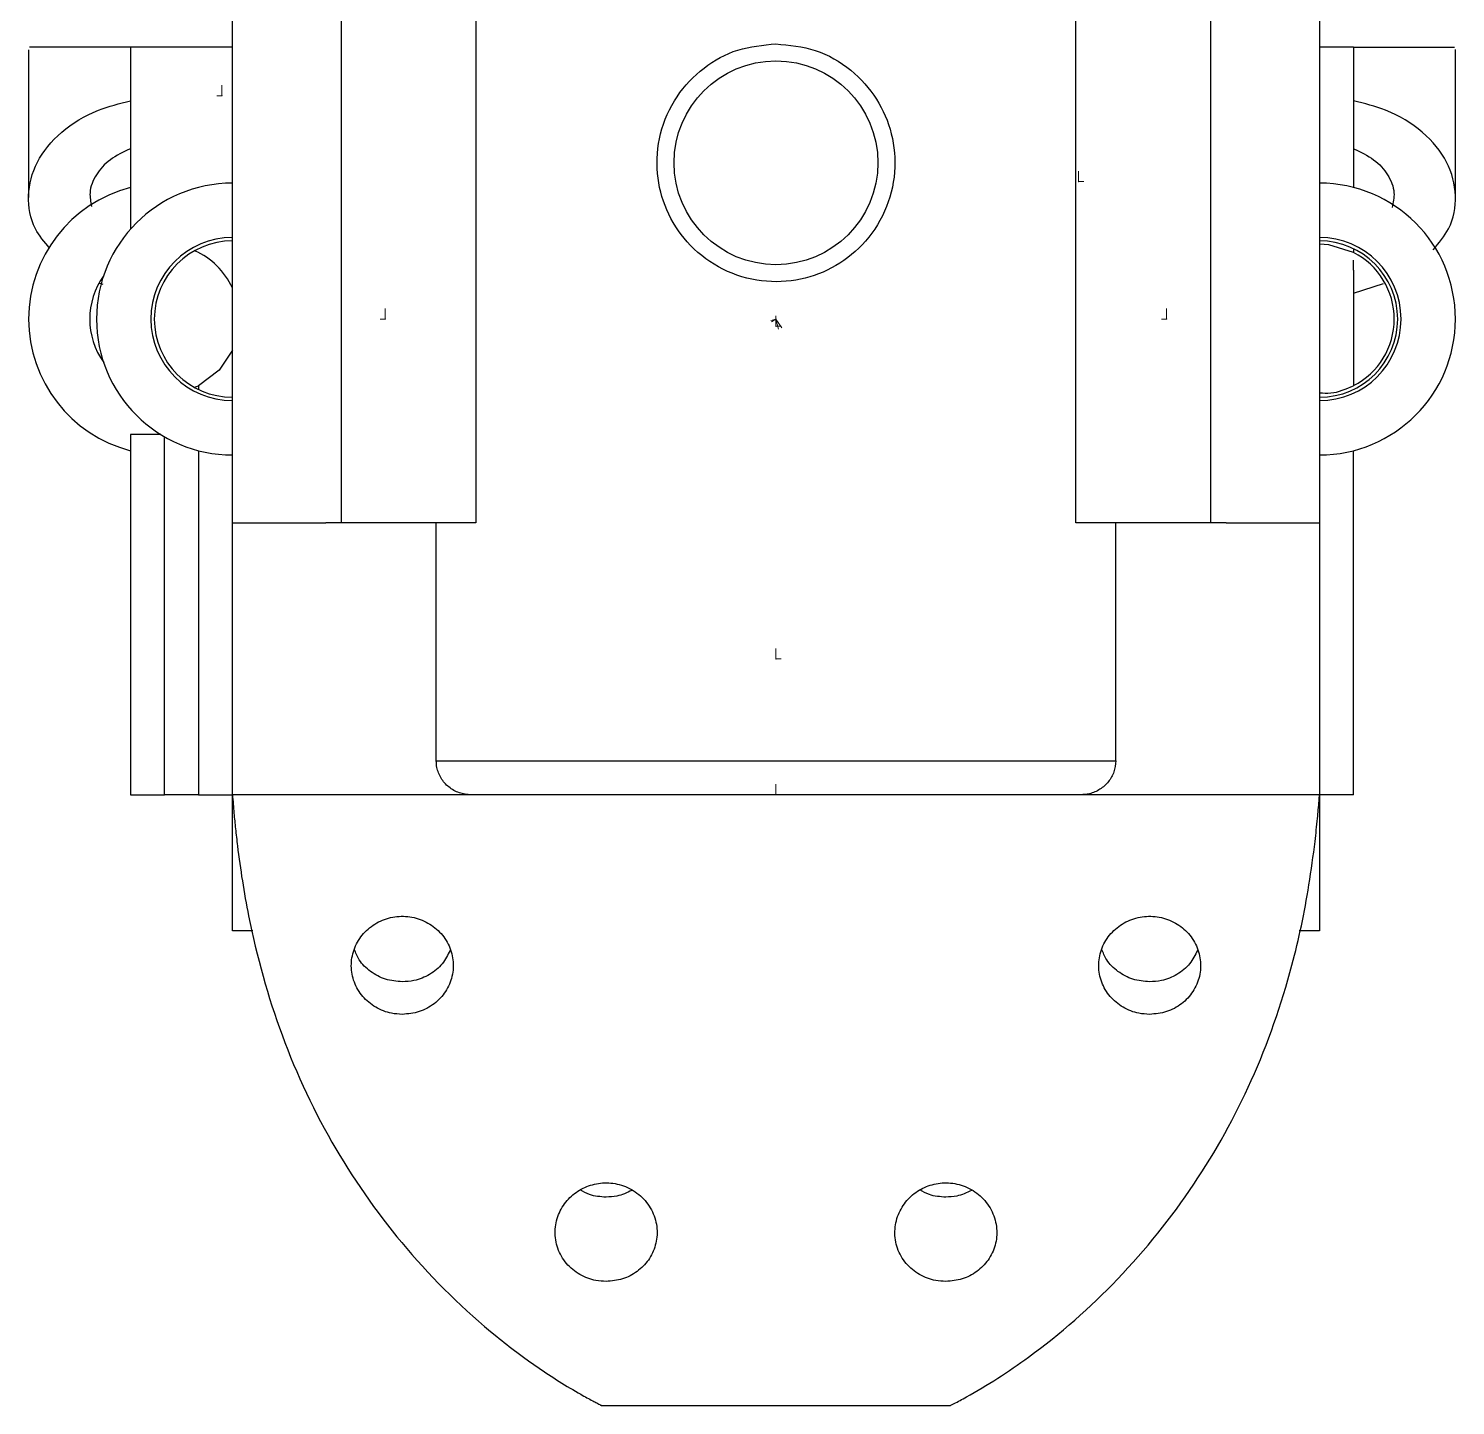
# Model space of a CAD drawing. Header units: millimetres. Extents: x 15 to 1184, y 5 to 836.
# Drawn here: x 391.33 to 433.34, y 452.95 to 493.47 of the extents above; entities that cross this region are included whole.
import ezdxf

# ---------------------------------------------------------------- set-up
doc = ezdxf.new("R2010")
doc.units = ezdxf.units.MM
doc.header["$PDSIZE"] = -1
doc.layers.get('0').update_dxf_attribs({"lineweight": 18})

msp = doc.modelspace()

# ---------------------------------------------------------------- linework, layer by layer
at = {"color": 7, "linetype": 'Continuous', "lineweight": 25}
for p, q in [((397.334, 478.92), (397.334, 500.92)), ((400.534, 500.92), (400.534, 478.92)), ((404.503, 500.92), (404.503, 478.92)), ((422.164, 478.92), (422.164, 500.92)), ((426.134, 478.92), (426.134, 500.92)), ((429.334, 500.92), (429.334, 478.92)), ((391.334, 492.846), (391.334, 488.494)), ((394.334, 492.92), (394.334, 487.566)), ((397.334, 492.92), (394.334, 492.92)), ((430.334, 492.92), (429.334, 492.92)), ((430.334, 492.92), (430.334, 488.793)), ((433.334, 488.489), (433.334, 492.854)), ((430.334, 486.991), (430.334, 486.879)), ((430.334, 486.36), (430.334, 486.655)), ((393.531, 485.94), (393.406, 485.98)), ((430.334, 486.36), (430.334, 482.96)), ((430.334, 485.68), (431.219, 485.966)), ((396.22, 482.913), (396.334, 482.96)), ((396.334, 482.96), (396.334, 482.849)), ((394.334, 481.52), (394.334, 470.92)), ((395.227, 481.52), (394.334, 481.52)), ((395.334, 470.92), (395.334, 481.456)), ((396.334, 481.047), (396.334, 470.92)), ((430.334, 470.92), (430.334, 481.047)), ((397.334, 470.92), (397.334, 478.92)), ((397.334, 478.92), (400.079, 478.92)), ((400.534, 478.92), (400.079, 478.92)), ((404.503, 478.92), (400.534, 478.92)), ((403.334, 471.92), (403.334, 478.92)), ((426.134, 478.92), (422.164, 478.92)), ((423.334, 471.92), (423.334, 478.92)), ((426.589, 478.92), (426.134, 478.92)), ((426.589, 478.92), (429.334, 478.92)), ((429.334, 478.92), (429.334, 470.92)), ((403.334, 471.92), (423.334, 471.92)), ((394.334, 470.92), (395.334, 470.92)), ((396.334, 470.92), (395.334, 470.92)), ((396.334, 470.92), (397.334, 470.92)), ((397.334, 466.92), (397.334, 470.92)), ((404.362, 470.92), (397.334, 470.92)), ((422.306, 470.92), (404.362, 470.92)), ((429.334, 470.92), (422.306, 470.92)), ((429.334, 470.92), (429.334, 466.92)), ((430.334, 470.92), (429.334, 470.92)), ((397.934, 466.92), (397.334, 466.92)), ((429.334, 466.92), (428.736, 466.92)), ((408.193, 452.949), (418.474, 452.949))]:
    msp.add_line(p, q, dxfattribs=at)
at = {"color": 7, "linetype": 'Continuous'}
for p, q in [((397.026, 491.491), (396.871, 491.491)), ((397.026, 491.491), (397.026, 491.799)), ((422.241, 488.965), (422.241, 489.274)), ((422.241, 488.965), (422.396, 488.965)), ((401.834, 484.92), (401.834, 485.228)), ((424.834, 484.92), (424.834, 485.228)), ((401.834, 484.92), (401.68, 484.92)), ((413.334, 484.92), (413.184, 484.882)), ((413.334, 484.92), (413.206, 484.834)), ((413.334, 484.71), (413.334, 485.018)), ((413.334, 484.92), (413.505, 484.664)), ((413.334, 484.92), (413.41, 484.621)), ((424.834, 484.92), (424.68, 484.92)), ((413.334, 484.71), (413.488, 484.71)), ((413.334, 474.92), (413.334, 475.228)), ((413.334, 474.92), (413.488, 474.92)), ((413.334, 470.92), (413.18, 470.92)), ((413.334, 470.92), (413.18, 470.92)), ((413.334, 470.92), (413.334, 471.228)), ((413.334, 470.92), (413.334, 471.228))]:
    msp.add_line(p, q, dxfattribs=at)
at = {"color": 7, "linetype": 'Continuous', "lineweight": 25}
for points in [[(430.334, 486.879), (429.603, 487.103), (429.334, 487.12)], [(397.334, 484.003), (396.944, 483.421), (396.334, 482.96)]]:
    msp.add_lwpolyline(points, dxfattribs=at)
msp.add_circle((413.334, 489.52), 3, dxfattribs=at)
for centre, radius, start, end in [((397.334, 484.92), 4, 90, 270), ((429.334, 484.92), 4, 270, 90), ((395.334, 484.92), 4, 104.4775, 255.5225), ((397.334, 484.92), 2.4, 90, 270), ((429.334, 484.92), 2.4, 270, 90), ((397.334, 484.92), 2.3, 90, 180), ((395.334, 484.92), 2.2, 24.62, 66.2085), ((429.334, 484.92), 2.3, 270, 90), ((429.334, 484.92), 2.2, 297.0357, 62.9643), ((395.334, 484.92), 2.2, 144.4528, 215.5472), ((397.334, 484.92), 2.3, 180, 270)]:
    msp.add_arc(centre, radius, start, end, dxfattribs=at)
for points, knots in [([(394.334, 492.92), (394.266, 492.92), (393.831, 492.92), (392.952, 492.92), (392.131, 492.92), (391.605, 492.92), (391.361, 492.92), (391.364, 492.92), (391.365, 492.92)], [0, 0, 0, 0, 0.099, 0.632252, 1.478546, 2.071744, 2.665154, 2.968376, 2.968376, 2.968376, 2.968376]), ([(413.334, 493.02), (412.952, 492.983), (412.19, 492.91), (411.168, 492.344), (410.363, 491.495), (409.876, 490.401), (409.783, 489.218), (410.069, 488.101), (410.687, 487.135), (411.606, 486.398), (412.739, 486.002), (413.919, 486.006), (415.008, 486.377), (415.928, 487.076), (416.59, 488.06), (416.887, 489.22), (416.788, 490.385), (416.335, 491.436), (415.564, 492.297), (414.525, 492.902), (413.727, 492.981), (413.334, 493.02)], [0, 0, 0, 0, 1.133848, 2.266285, 3.435837, 4.640345, 5.802045, 6.908128, 8.033175, 9.219939, 10.418911, 11.563494, 12.673411, 13.813694, 15.008274, 16.200765, 17.329065, 18.434361, 19.590088, 20.793461, 21.962184, 21.962184, 21.962184, 21.962184]), ([(430.334, 492.92), (430.402, 492.92), (430.836, 492.92), (431.715, 492.92), (432.536, 492.92), (433.063, 492.92), (433.308, 492.92), (433.304, 492.92), (433.302, 492.92)], [0, 0, 0, 0, 0.098786, 0.630885, 1.47535, 2.067266, 2.659392, 2.968679, 2.968679, 2.968679, 2.968679]), ([(391.953, 487.007), (391.799, 487.192), (391.409, 487.662), (391.266, 488.56), (391.516, 489.559), (392.243, 490.448), (393.241, 491.069), (394.011, 491.263), (394.334, 491.345)], [0, 0, 0, 0, 0.72852, 1.849891, 2.997863, 4.156723, 5.299096, 6.124367, 6.124367, 6.124367, 6.124367]), ([(432.681, 486.962), (432.848, 487.161), (433.252, 487.645), (433.402, 488.56), (433.151, 489.56), (432.425, 490.448), (431.427, 491.069), (430.657, 491.263), (430.334, 491.345)], [0, 0, 0, 0, 0.786944, 1.90792, 3.055489, 4.213941, 5.355912, 6.180894, 6.180894, 6.180894, 6.180894]), ([(394.334, 489.934), (394.123, 489.835), (393.703, 489.636), (393.298, 489.171), (393.097, 488.686), (393.162, 488.37), (393.19, 488.236)], [0, 0, 0, 0, 0.595024, 1.189758, 1.800291, 2.25318, 2.25318, 2.25318, 2.25318]), ([(430.334, 489.934), (430.544, 489.835), (430.964, 489.636), (431.37, 489.171), (431.572, 488.675), (431.504, 488.35), (431.474, 488.205)], [0, 0, 0, 0, 0.594075, 1.187861, 1.79742, 2.284089, 2.284089, 2.284089, 2.284089]), ([(429.334, 482.751), (429.445, 482.743), (429.792, 482.719), (430.114, 482.863), (430.334, 482.96)], [0, 0, 0, 0, 0.331505, 1.036498, 1.036498, 1.036498, 1.036498]), ([(404.362, 470.92), (404.243, 470.931), (404.007, 470.954), (403.693, 471.134), (403.462, 471.398), (403.348, 471.677), (403.338, 471.855), (403.334, 471.92)], [0, 0, 0, 0, 0.353989, 0.708191, 1.056435, 1.395426, 1.590687, 1.590687, 1.590687, 1.590687]), ([(423.334, 471.92), (423.323, 471.81), (423.301, 471.589), (423.131, 471.294), (422.88, 471.068), (422.589, 470.94), (422.391, 470.926), (422.306, 470.92)], [0, 0, 0, 0, 0.330441, 0.660766, 0.994424, 1.335914, 1.590683, 1.590683, 1.590683, 1.590683]), ([(397.334, 470.92), (397.349, 470.736), (397.378, 470.376), (397.422, 469.931), (397.5, 469.242), (397.621, 468.377), (397.959, 466.486), (398.71, 463.779), (400.27, 460.474), (402.406, 457.472), (404.521, 455.398), (406.315, 454.053), (407.29, 453.44), (407.87, 453.12), (408.068, 453.015), (408.159, 452.968), (408.196, 452.949), (408.194, 452.95), (408.193, 452.951)], [0, 0, 0, 0, 0.515334, 1.004299, 1.492297, 2.477539, 3.488072, 7.072548, 10.757271, 14.340739, 18.028669, 19.542492, 21.067852, 21.504114, 21.660693, 21.854716, 21.924513, 21.956323, 21.956323, 21.956323, 21.956323]), ([(418.474, 452.95), (418.474, 452.95), (418.472, 452.95), (418.507, 452.968), (418.647, 453.04), (419.42, 453.455), (421.147, 454.564), (423.483, 456.621), (425.701, 459.379), (427.429, 462.495), (428.476, 465.501), (428.975, 467.851), (429.187, 469.385), (429.269, 470.159), (429.311, 470.624), (429.329, 470.861), (429.334, 470.92)], [0, 0, 0, 0, 0.036457, 0.115911, 0.254236, 0.717773, 2.934296, 6.408242, 9.980405, 13.452928, 17.017302, 19.361555, 20.589834, 21.279641, 21.78933, 21.955555, 21.955555, 21.955555, 21.955555]), ([(402.334, 464.458), (402.502, 464.474), (402.839, 464.506), (403.288, 464.752), (403.629, 465.116), (403.825, 465.571), (403.852, 466.064), (403.709, 466.539), (403.41, 466.943), (402.99, 467.229), (402.496, 467.365), (401.984, 467.334), (401.511, 467.14), (401.131, 466.805), (400.886, 466.369), (400.805, 465.882), (400.896, 465.397), (401.149, 464.968), (401.535, 464.647), (401.954, 464.481), (402.228, 464.465), (402.334, 464.458)], [0, 0, 0, 0, 0.495032, 0.990046, 1.485588, 1.981953, 2.478565, 2.974725, 3.470278, 3.965666, 4.461264, 4.956953, 5.452621, 5.948309, 6.443832, 6.939209, 7.434926, 7.93128, 8.4279, 8.924043, 9.235963, 9.235963, 9.235963, 9.235963]), ([(424.334, 464.458), (424.502, 464.474), (424.839, 464.506), (425.288, 464.752), (425.629, 465.116), (425.825, 465.571), (425.852, 466.064), (425.709, 466.539), (425.41, 466.943), (424.99, 467.229), (424.496, 467.365), (423.984, 467.334), (423.511, 467.14), (423.131, 466.805), (422.886, 466.369), (422.805, 465.882), (422.896, 465.397), (423.149, 464.968), (423.535, 464.647), (423.954, 464.481), (424.228, 464.465), (424.334, 464.458)], [0, 0, 0, 0, 0.495032, 0.990046, 1.485588, 1.981953, 2.478565, 2.974725, 3.470278, 3.965666, 4.461264, 4.956953, 5.452621, 5.948309, 6.443832, 6.939209, 7.434926, 7.93128, 8.4279, 8.924043, 9.235963, 9.235963, 9.235963, 9.235963]), ([(402.334, 465.415), (402.166, 465.43), (401.83, 465.462), (401.387, 465.704), (401.062, 466.021), (400.965, 466.27), (400.923, 466.378)], [0, 0, 0, 0, 0.485488, 0.971011, 1.455471, 1.822133, 1.822133, 1.822133, 1.822133]), ([(403.739, 466.341), (403.673, 466.205), (403.538, 465.929), (403.153, 465.617), (402.732, 465.441), (402.45, 465.422), (402.334, 465.415)], [0, 0, 0, 0, 0.474469, 0.964683, 1.449313, 1.786039, 1.786039, 1.786039, 1.786039]), ([(424.334, 465.415), (424.166, 465.43), (423.83, 465.462), (423.387, 465.704), (423.062, 466.021), (422.965, 466.27), (422.923, 466.378)], [0, 0, 0, 0, 0.485488, 0.971011, 1.455471, 1.822133, 1.822133, 1.822133, 1.822133]), ([(425.739, 466.341), (425.673, 466.205), (425.538, 465.929), (425.153, 465.617), (424.732, 465.441), (424.45, 465.422), (424.334, 465.415)], [0, 0, 0, 0, 0.474469, 0.964683, 1.449313, 1.786039, 1.786039, 1.786039, 1.786039]), ([(408.334, 456.599), (408.498, 456.614), (408.825, 456.644), (409.263, 456.875), (409.603, 457.218), (409.812, 457.661), (409.859, 458.159), (409.724, 458.659), (409.418, 459.089), (408.981, 459.388), (408.483, 459.52), (407.985, 459.486), (407.534, 459.302), (407.163, 458.989), (406.907, 458.567), (406.804, 458.073), (406.882, 457.565), (407.139, 457.113), (407.54, 456.782), (407.964, 456.62), (408.234, 456.605), (408.334, 456.599)], [0, 0, 0, 0, 0.471552, 0.942858, 1.421195, 1.916792, 2.4325, 2.963009, 3.493945, 4.007779, 4.495158, 4.961428, 5.42208, 5.89372, 6.387461, 6.904908, 7.436663, 7.966059, 8.478486, 8.969332, 9.258432, 9.258432, 9.258432, 9.258432]), ([(408.334, 459.079), (408.166, 459.09), (407.892, 459.108), (407.663, 459.241), (407.573, 459.292)], [0, 0, 0, 0, 0.4880868, 0.8003372, 0.8003372, 0.8003372, 0.8003372]), ([(409.09, 459.276), (408.948, 459.21), (408.709, 459.098), (408.442, 459.085), (408.334, 459.079)], [0, 0, 0, 0, 0.4701826, 0.789193, 0.789193, 0.789193, 0.789193]), ([(418.334, 456.599), (418.498, 456.614), (418.825, 456.644), (419.263, 456.875), (419.603, 457.218), (419.812, 457.661), (419.859, 458.159), (419.724, 458.659), (419.418, 459.089), (418.981, 459.388), (418.483, 459.52), (417.985, 459.486), (417.534, 459.302), (417.163, 458.989), (416.907, 458.567), (416.804, 458.073), (416.882, 457.565), (417.139, 457.113), (417.54, 456.782), (417.964, 456.62), (418.234, 456.605), (418.334, 456.599)], [0, 0, 0, 0, 0.471552, 0.942858, 1.421195, 1.916792, 2.4325, 2.963009, 3.493945, 4.007779, 4.495158, 4.961428, 5.42208, 5.89372, 6.387461, 6.904908, 7.436663, 7.966059, 8.478486, 8.969332, 9.258432, 9.258432, 9.258432, 9.258432]), ([(418.334, 459.079), (418.166, 459.09), (417.892, 459.108), (417.663, 459.241), (417.573, 459.292)], [0, 0, 0, 0, 0.4880868, 0.8003372, 0.8003372, 0.8003372, 0.8003372]), ([(419.09, 459.276), (418.948, 459.21), (418.709, 459.098), (418.442, 459.085), (418.334, 459.079)], [0, 0, 0, 0, 0.4701826, 0.789193, 0.789193, 0.789193, 0.789193])]:
    msp.add_open_spline(points, degree=3, knots=knots, dxfattribs=at)
at = {"color": 7, "linetype": 'Continuous'}
for p in [(397.026, 491.491), (422.241, 488.965), (401.834, 484.92), (413.334, 484.92), (413.334, 484.92), (424.834, 484.92), (413.334, 484.71), (413.334, 474.92), (413.334, 470.92), (413.334, 470.92)]:
    msp.add_point(p, dxfattribs=at)

doc.saveas('drawing.dxf')
